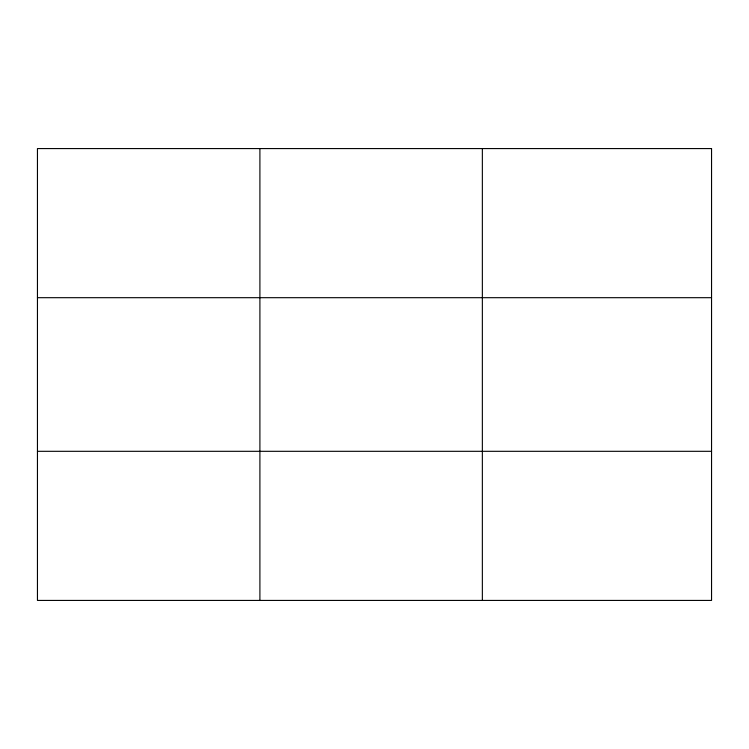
<?xml version="1.0" encoding="UTF-8"?>
<svg xmlns="http://www.w3.org/2000/svg" width="749" height="749" viewBox="0 0 749 749"><rect width="100%" height="100%" fill="white"/><g stroke="black" fill="none" stroke-linecap="round" stroke-linejoin="round"><path stroke-width="1.12" d="M259.903 148.574L259.903 600.426M482.356 148.574L482.356 600.426M37.45 297.69L711.55 297.69M37.45 451.31L711.55 451.31M711.55 148.574L711.55 600.426L37.45 600.426L37.45 148.574L711.55 148.574"/></g></svg>
